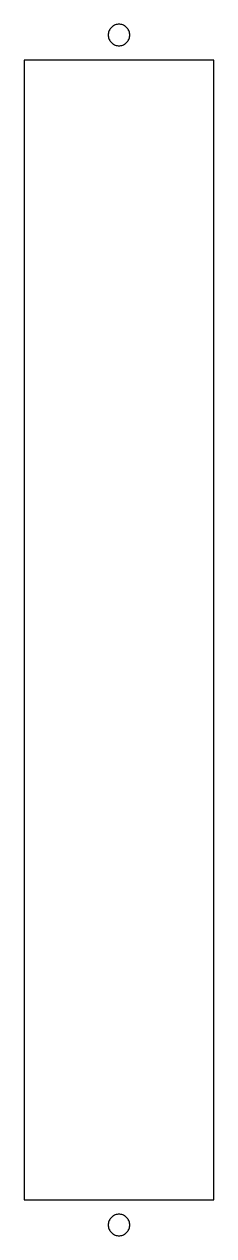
# Model space of a CAD drawing. Header units: metres. Extents: x -15 to 15, y -96 to 96.
import ezdxf

# ---------------------------------------------------------------- set-up
doc = ezdxf.new("R2010")
doc.units = ezdxf.units.M

msp = doc.modelspace()

# ---------------------------------------------------------------- linework, layer by layer
for p, q in [((0, 95.7), (-0.148163, 95.6935)), ((0.148163, 95.6935), (0, 95.7)), ((-1.69353, 94.1482), (-1.7, 94)), ((-1.7, 94), (-1.69353, 93.8518)), ((-1.67416, 94.2952), (-1.69353, 94.1482)), ((-1.69353, 93.8518), (-1.67416, 93.7048)), ((-1.64206, 94.44), (-1.67416, 94.2952)), ((-1.59747, 94.5814), (-1.64206, 94.44)), ((-1.54071, 94.7184), (-1.59747, 94.5814)), ((-1.47223, 94.85), (-1.54071, 94.7184)), ((-1.39255, 94.9751), (-1.47223, 94.85)), ((-1.30226, 95.0927), (-1.39255, 94.9751)), ((-1.20207, 95.2021), (-1.30226, 95.0927)), ((-1.09273, 95.3023), (-1.20207, 95.2021)), ((-0.975067, 95.3925), (-1.09273, 95.3023)), ((-0.849991, 95.4722), (-0.975067, 95.3925)), ((-0.718445, 95.5407), (-0.849991, 95.4722)), ((-0.581421, 95.5975), (-0.718445, 95.5407)), ((-0.439987, 95.6421), (-0.581421, 95.5975)), ((-0.295197, 95.6742), (-0.439987, 95.6421)), ((-0.148163, 95.6935), (-0.295197, 95.6742)), ((0.295197, 95.6742), (0.148163, 95.6935)), ((0.439987, 95.6421), (0.295197, 95.6742)), ((0.581421, 95.5975), (0.439987, 95.6421)), ((0.718445, 95.5407), (0.581421, 95.5975)), ((0.849991, 95.4722), (0.718445, 95.5407)), ((0.975067, 95.3925), (0.849991, 95.4722)), ((1.09273, 95.3023), (0.975067, 95.3925)), ((1.20207, 95.2021), (1.09273, 95.3023)), ((1.30226, 95.0927), (1.20207, 95.2021)), ((1.39255, 94.9751), (1.30226, 95.0927)), ((1.47223, 94.85), (1.39255, 94.9751)), ((1.54071, 94.7184), (1.47223, 94.85)), ((1.59747, 94.5814), (1.54071, 94.7184)), ((1.64206, 94.44), (1.59747, 94.5814)), ((1.67416, 94.2952), (1.64206, 94.44)), ((1.69353, 94.1482), (1.67416, 94.2952)), ((1.67416, 93.7048), (1.69353, 93.8518)), ((1.7, 94), (1.69353, 94.1482)), ((1.69353, 93.8518), (1.7, 94)), ((-1.67416, 93.7048), (-1.64206, 93.56)), ((-1.64206, 93.56), (-1.59747, 93.4186)), ((-1.59747, 93.4186), (-1.54071, 93.2815)), ((-1.54071, 93.2815), (-1.47223, 93.15)), ((-1.47223, 93.15), (-1.39255, 93.0249)), ((-1.39255, 93.0249), (-1.30226, 92.9073)), ((-1.30226, 92.9073), (-1.20207, 92.7979)), ((-1.20207, 92.7979), (-1.09273, 92.6977)), ((-1.09273, 92.6977), (-0.975067, 92.6074)), ((-0.975067, 92.6074), (-0.849991, 92.5278)), ((-0.849991, 92.5278), (-0.718445, 92.4593)), ((-0.718445, 92.4593), (-0.581421, 92.4025)), ((-0.581421, 92.4025), (-0.439987, 92.3579)), ((-0.439987, 92.3579), (-0.295197, 92.3258)), ((-0.295197, 92.3258), (-0.148163, 92.3065)), ((-0.148163, 92.3065), (0, 92.3)), ((0, 92.3), (0.148163, 92.3065)), ((0.148163, 92.3065), (0.295197, 92.3258)), ((0.295197, 92.3258), (0.439987, 92.3579)), ((0.439987, 92.3579), (0.581421, 92.4025)), ((0.581421, 92.4025), (0.718445, 92.4593)), ((0.718445, 92.4593), (0.849991, 92.5278)), ((0.849991, 92.5278), (0.975067, 92.6074)), ((0.975067, 92.6074), (1.09273, 92.6977)), ((1.09273, 92.6977), (1.20207, 92.7979)), ((1.20207, 92.7979), (1.30226, 92.9073)), ((1.30226, 92.9073), (1.39255, 93.0249)), ((1.39255, 93.0249), (1.47223, 93.15)), ((1.47223, 93.15), (1.54071, 93.2815)), ((1.54071, 93.2815), (1.59747, 93.4186)), ((1.59747, 93.4186), (1.64206, 93.56)), ((1.64206, 93.56), (1.67416, 93.7048)), ((15, 90), (-15, 90)), ((-15, 90), (-15, -90)), ((15, -90), (15, 90)), ((-15, -90), (15, -90)), ((-1.67416, -93.7048), (-1.69353, -93.8518)), ((-1.64206, -93.56), (-1.67416, -93.7048)), ((-1.59747, -93.4186), (-1.64206, -93.56)), ((-1.54071, -93.2815), (-1.59747, -93.4186)), ((-1.47223, -93.15), (-1.54071, -93.2815)), ((-1.39255, -93.0249), (-1.47223, -93.15)), ((-1.30226, -92.9073), (-1.39255, -93.0249)), ((-1.20207, -92.7979), (-1.30226, -92.9073)), ((-1.09273, -92.6977), (-1.20207, -92.7979)), ((-0.975067, -92.6074), (-1.09273, -92.6977)), ((-0.849991, -92.5278), (-0.975067, -92.6074)), ((-0.718445, -92.4593), (-0.849991, -92.5278)), ((-0.581421, -92.4025), (-0.718445, -92.4593)), ((-0.439987, -92.3579), (-0.581421, -92.4025)), ((-0.295197, -92.3258), (-0.439987, -92.3579)), ((-0.148163, -92.3065), (-0.295197, -92.3258)), ((0, -92.3), (-0.148163, -92.3065)), ((0.148163, -92.3065), (0, -92.3)), ((0.295197, -92.3258), (0.148163, -92.3065)), ((0.439987, -92.3579), (0.295197, -92.3258)), ((0.581421, -92.4025), (0.439987, -92.3579)), ((0.718445, -92.4593), (0.581421, -92.4025)), ((0.849991, -92.5278), (0.718445, -92.4593)), ((0.975067, -92.6074), (0.849991, -92.5278)), ((1.09273, -92.6977), (0.975067, -92.6074)), ((1.20207, -92.7979), (1.09273, -92.6977)), ((1.30226, -92.9073), (1.20207, -92.7979)), ((1.39255, -93.0249), (1.30226, -92.9073)), ((1.47223, -93.15), (1.39255, -93.0249)), ((1.54071, -93.2815), (1.47223, -93.15)), ((1.59747, -93.4186), (1.54071, -93.2815)), ((1.64206, -93.56), (1.59747, -93.4186)), ((1.67416, -93.7048), (1.64206, -93.56)), ((1.69353, -93.8518), (1.67416, -93.7048)), ((-1.69353, -93.8518), (-1.7, -94)), ((-1.7, -94), (-1.69353, -94.1482)), ((-1.69353, -94.1482), (-1.67416, -94.2952)), ((-1.67416, -94.2952), (-1.64206, -94.44)), ((-1.64206, -94.44), (-1.59747, -94.5814)), ((-1.59747, -94.5814), (-1.54071, -94.7184)), ((-1.54071, -94.7184), (-1.47223, -94.85)), ((-1.47223, -94.85), (-1.39255, -94.9751)), ((-1.39255, -94.9751), (-1.30226, -95.0927)), ((-1.30226, -95.0927), (-1.20207, -95.2021)), ((-1.20207, -95.2021), (-1.09273, -95.3023)), ((-1.09273, -95.3023), (-0.975067, -95.3925)), ((-0.975067, -95.3925), (-0.849991, -95.4722)), ((-0.849991, -95.4722), (-0.718445, -95.5407)), ((-0.718445, -95.5407), (-0.581421, -95.5975)), ((-0.581421, -95.5975), (-0.439987, -95.6421)), ((-0.439987, -95.6421), (-0.295197, -95.6742)), ((-0.295197, -95.6742), (-0.148163, -95.6935)), ((-0.148163, -95.6935), (0, -95.7)), ((0, -95.7), (0.148163, -95.6935)), ((0.148163, -95.6935), (0.295197, -95.6742)), ((0.295197, -95.6742), (0.439987, -95.6421)), ((0.439987, -95.6421), (0.581421, -95.5975)), ((0.581421, -95.5975), (0.718445, -95.5407)), ((0.718445, -95.5407), (0.849991, -95.4722)), ((0.849991, -95.4722), (0.975067, -95.3925)), ((0.975067, -95.3925), (1.09273, -95.3023)), ((1.09273, -95.3023), (1.20207, -95.2021)), ((1.20207, -95.2021), (1.30226, -95.0927)), ((1.30226, -95.0927), (1.39255, -94.9751)), ((1.39255, -94.9751), (1.47223, -94.85)), ((1.47223, -94.85), (1.54071, -94.7184)), ((1.54071, -94.7184), (1.59747, -94.5814)), ((1.59747, -94.5814), (1.64206, -94.44)), ((1.64206, -94.44), (1.67416, -94.2952)), ((1.67416, -94.2952), (1.69353, -94.1482)), ((1.7, -94), (1.69353, -93.8518)), ((1.69353, -94.1482), (1.7, -94))]:
    msp.add_line(p, q)

doc.saveas('drawing.dxf')
